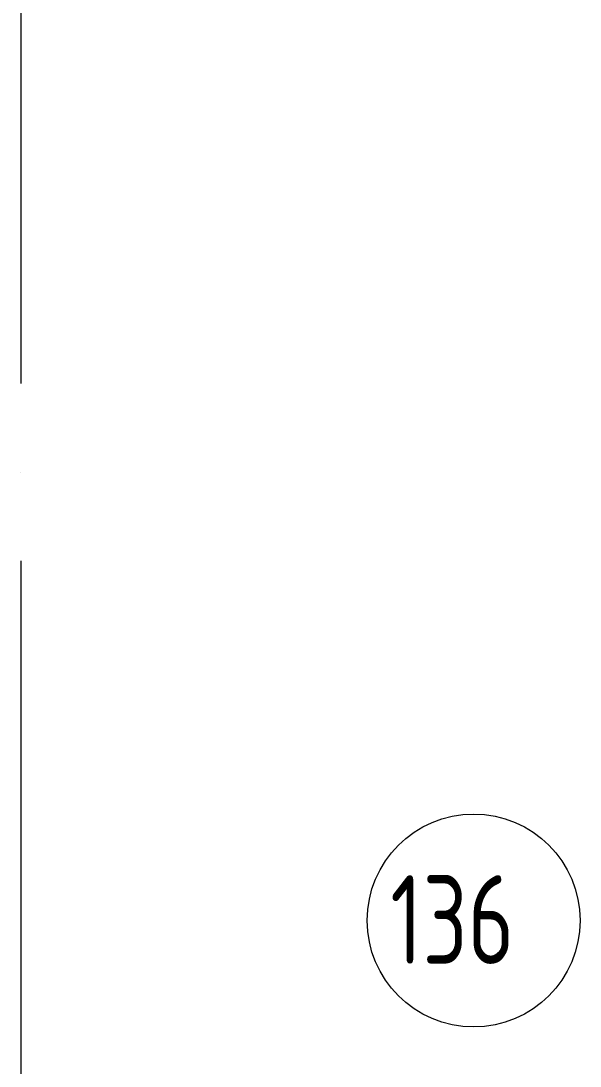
# Model space of a CAD drawing. Header units: millimetres. Extents: x -404508 to 361533, y -175093 to 31861.
# Drawn here: x -9212 to -7636, y -108407 to -105460 of the extents above; entities that cross this region are included whole.
import ezdxf

# ---------------------------------------------------------------- set-up
doc = ezdxf.new("R2010")
doc.units = ezdxf.units.MM
doc.linetypes.add('ADSK_Линия сетки', pattern=[25, 20, -2.5, 0, -2.5])
doc.layers.add('Марки помещений', color=252, linetype='Continuous', lineweight=20)
doc.layers.add('Оси', color=252, linetype='Continuous', lineweight=9)
doc.styles.add('GOST Common_3', font='', dxfattribs={"height": 3.5})
doc.styles.get('GOST Common_3').set_extended_font_data('GOST 2.304 type A')

# ---------------------------------------------------------------- blocks, each defined once
blk = doc.blocks.new('1 этаж')
at = {"layer": 'Марки помещений', "color": 251, "true_color": 0x636466}
blk.add_circle((-21379.8, 23692.6), 300, dxfattribs=at)
at = {"layer": 'Оси', "color": 251, "linetype": 'ADSK_Линия сетки', "ltscale": 100, "true_color": 0x636466}
blk.add_line((-22655.8, 32206.9), (-22655.8, -32499.9), dxfattribs=at)
at = {"layer": 'Марки помещений', "color": 251, "true_color": 0x636466, "style": 'GOST Common_3', "width": 0.9}
blk.add_text('136', height=250, dxfattribs=at).set_placement((-21614.7, 23570.3))

msp = doc.modelspace()

# ---------------------------------------------------------------- block references
msp.add_blockref('1 этаж', (13443.4, -131688.8))

doc.saveas('drawing.dxf')
